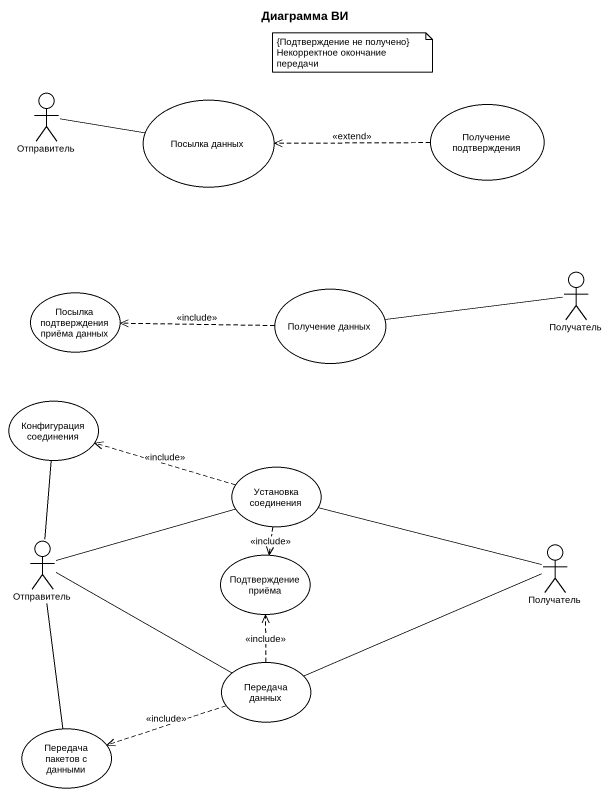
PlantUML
@startuml
title Диаграмма ВИ
actor Отправитель
usecase "Посылка данных" as Посылка_данных
usecase "Получение подтверждения" as Получение_подтверждения
usecase "Посылка подтверждения приёма данных" as Посылка_подтверждения
usecase "Получение данных" as Получение_данных
actor Получатель
usecase "Конфигурация соединения" as Конфигурация_соединения
usecase "Установка соединения" as Установка_соединения
actor "Отправитель" as Отправитель_2
usecase "Подтверждение приёма" as Подтверждение_приёма
actor "Получатель" as Получатель_2
usecase "Передача данных" as Передача_данных
usecase "Передача пакетов с данными" as Передача_пакетов_с_данными
Отправитель -right- Посылка_данных
Получение_подтверждения .left.> Посылка_данных : <<extend>>
Получение_данных .left.> Посылка_подтверждения : <<include>>
Получатель -left- Получение_данных
Установка_соединения .left.> Конфигурация_соединения : <<include>>
Установка_соединения ..> Подтверждение_приёма : <<include>>
Установка_соединения -right- Получатель_2
Отправитель_2 -up- Конфигурация_соединения
Отправитель_2 -right- Установка_соединения
Отправитель_2 -right- Передача_данных
Отправитель_2 -- Передача_пакетов_с_данными
Передача_данных .up.> Подтверждение_приёма : <<include>>
Передача_данных -right- Получатель_2
Передача_данных .left.> Передача_пакетов_с_данными : <<include>>
note as N1
  {Подтверждение не получено}
  Некорректное окончание передачи
end note
@enduml
